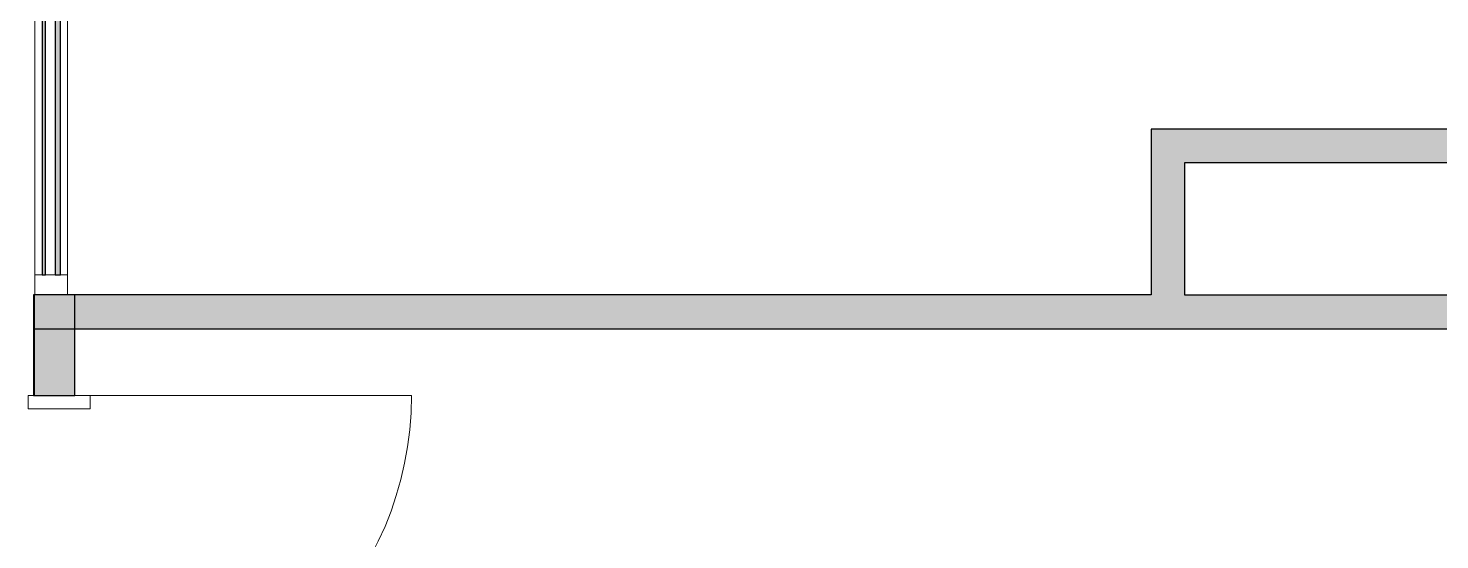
# Model space of a CAD drawing. Header units: millimetres. Extents: x 79795 to 317870, y -36033 to 97293.
# Drawn here: x 201831 to 206066, y 14474 to 16010 of the extents above; entities that cross this region are included whole.
import ezdxf

# ---------------------------------------------------------------- set-up
doc = ezdxf.new("R2010")
doc.units = ezdxf.units.MM
doc.header["$MEASUREMENT"] = 0
for name, color, linetype, lineweight in [('CSM-STL-XX-ZZ-M3-A-XXXX-00001_detached _19_04_21__rvt-1-Level 4$0$A-DOOR', 4, 'CONTINUOUS', 9), ('CSM-STL-XX-ZZ-M3-A-XXXX-00001_detached _19_04_21__rvt-1-Level 4$0$A-DOOR-FRAM', 31, 'CONTINUOUS', 18), ('CSM-STL-XX-ZZ-M3-A-XXXX-00001_detached _19_04_21__rvt-1-Level 4$0$A-GLAZ-CURT', 7, 'CONTINUOUS', 9), ('CSM-STL-XX-ZZ-M3-A-XXXX-00001_detached _19_04_21__rvt-1-Level 4$0$A-GLAZ-CWMG', 7, 'CONTINUOUS', 9), ('CSM-STL-XX-ZZ-M3-A-XXXX-00001_detached _19_04_21__rvt-1-Level 4$0$A-WALL', 7, 'CONTINUOUS', 9), ('CSM-STL-XX-ZZ-M3-A-XXXX-00001_detached _19_04_21__rvt-1-Level 4$0$A-WALL-PATT', 7, 'CONTINUOUS', 9), ('CSM-STL-XX-ZZ-M3-A-XXXX-00001_detached _19_04_21__rvt-1-Level 4$0$I-WALL', 7, 'CONTINUOUS', 9)]:
    doc.layers.add(name, color=color, linetype=linetype, lineweight=lineweight)

msp = doc.modelspace()

# ---------------------------------------------------------------- hatches: boundary and pattern name
at = {"layer": 'CSM-STL-XX-ZZ-M3-A-XXXX-00001_detached _19_04_21__rvt-1-Level 4$0$A-GLAZ-CURT'}
h = msp.add_hatch(color=256, dxfattribs=at)
h.paths.add_polyline_path([(201927.3, 16109.3), (201911.3, 16109.3), (201911.3, 15269.3), (201927.3, 15269.3), (201927.3, 15947.3)], flags=0)
h.paths.add_polyline_path([(201882.3, 16109.3), (201872.3, 16109.3), (201872.3, 15269.3), (201882.3, 15269.3), (201882.3, 15947.3)], flags=0)
at = {"layer": 'CSM-STL-XX-ZZ-M3-A-XXXX-00001_detached _19_04_21__rvt-1-Level 4$0$A-WALL-PATT'}
for points in [[(212299.8, 15606.3), (212400.8, 15606.3), (212400.8, 15707.3), (205200.8, 15707.3), (205200.8, 15606.3), (211807.1, 15606.3)], [(205301.8, 15107.3), (205301.8, 15606.3), (205200.8, 15606.3), (205200.8, 15107.3)], [(201950.8, 15107.3), (201950.8, 15209.3), (201848.8, 15209.3), (201848.8, 15107.3)], [(205200.8, 15107.3), (205200.8, 15209.3), (201950.8, 15209.3), (201950.8, 15107.3), (204631.4, 15107.3)], [(212400.8, 15107.3), (212400.8, 15208.3), (205301.8, 15208.3), (205301.8, 15107.3), (211807.1, 15107.3)]]:
    msp.add_hatch(color=256, dxfattribs=at).paths.add_polyline_path(points, flags=0)
h = msp.add_hatch(color=256, dxfattribs=at)
h.paths.add_polyline_path([(201970.8, 13607.3), (201970.8, 13897.3), (201848.8, 13897.3), (201848.8, 13607.3)], flags=0)
h.paths.add_polyline_path([(201848.8, 14907.3), (201970.8, 14907.3), (201970.8, 15209.3), (201848.8, 15209.3)], flags=0)

# ---------------------------------------------------------------- linework, layer by layer
at = {"layer": 'CSM-STL-XX-ZZ-M3-A-XXXX-00001_detached _19_04_21__rvt-1-Level 4$0$A-DOOR'}
msp.add_line((201970.8, 14907.3), (202980.8, 14907.3), dxfattribs=at)
msp.add_arc((201970.8, 14907.3), 1010, 270, 0, dxfattribs=at)
at = {"layer": 'CSM-STL-XX-ZZ-M3-A-XXXX-00001_detached _19_04_21__rvt-1-Level 4$0$A-DOOR-FRAM', "lineweight": 20}
for p, q in [((201830.8, 14907.3), (201848.8, 14907.3)), ((201830.8, 14867.3), (201830.8, 14907.3)), ((202016.8, 14867.3), (201830.8, 14867.3)), ((201970.8, 14907.3), (202016.8, 14907.3)), ((202016.8, 14907.3), (202016.8, 14867.3))]:
    msp.add_line(p, q, dxfattribs=at)
at = {"layer": 'CSM-STL-XX-ZZ-M3-A-XXXX-00001_detached _19_04_21__rvt-1-Level 4$0$A-GLAZ-CURT', "lineweight": 30}
for p, q in [((201872.3, 16109.3), (201872.3, 15269.3)), ((201882.3, 15269.3), (201882.3, 16109.3)), ((201911.3, 16109.3), (201911.3, 15269.3)), ((201927.3, 15269.3), (201927.3, 16109.3)), ((201872.3, 15269.3), (201882.3, 15269.3)), ((201911.3, 15269.3), (201927.3, 15269.3))]:
    msp.add_line(p, q, dxfattribs=at)
at = {"layer": 'CSM-STL-XX-ZZ-M3-A-XXXX-00001_detached _19_04_21__rvt-1-Level 4$0$A-GLAZ-CWMG'}
for p, q in [((201850.8, 15269.3), (201850.8, 16109.3)), ((201948.8, 15269.3), (201948.8, 16109.3))]:
    msp.add_line(p, q, dxfattribs=at)
at = {"layer": 'CSM-STL-XX-ZZ-M3-A-XXXX-00001_detached _19_04_21__rvt-1-Level 4$0$A-GLAZ-CWMG', "lineweight": 20, "extrusion": (0, 0, -1)}
for p, q in [((201850.8, 15269.3), (201850.8, 15209.3)), ((201948.8, 15269.3), (201850.8, 15269.3)), ((201948.8, 15209.3), (201948.8, 15269.3)), ((201850.8, 15209.3), (201948.8, 15209.3))]:
    msp.add_line(p, q, dxfattribs=at)
at = {"layer": 'CSM-STL-XX-ZZ-M3-A-XXXX-00001_detached _19_04_21__rvt-1-Level 4$0$A-WALL', "lineweight": 30}
for p, q in [((201970.8, 15209.3), (201848.8, 15209.3)), ((201848.8, 15209.3), (201848.8, 14907.3)), ((201970.8, 14907.3), (201970.8, 15209.3)), ((201848.8, 14907.3), (201970.8, 14907.3))]:
    msp.add_line(p, q, dxfattribs=at)
at = {"layer": 'CSM-STL-XX-ZZ-M3-A-XXXX-00001_detached _19_04_21__rvt-1-Level 4$0$I-WALL', "lineweight": 30}
for p, q in [((212400.8, 15707.3), (205200.8, 15707.3)), ((205200.8, 15707.3), (205200.8, 15606.3)), ((205200.8, 15606.3), (205200.8, 15209.3)), ((205301.8, 15606.3), (212299.8, 15606.3)), ((205301.8, 15208.3), (205301.8, 15606.3)), ((201848.8, 15209.3), (201846.8, 15209.3)), ((201846.8, 15209.3), (201846.8, 14907.3)), ((201848.8, 15209.3), (201848.8, 15107.3)), ((201950.8, 15209.3), (201848.8, 15209.3)), ((201848.8, 14907.3), (201848.8, 15209.3)), ((205200.8, 15209.3), (201950.8, 15209.3)), ((212299.8, 15208.3), (205301.8, 15208.3)), ((201848.8, 15107.3), (201950.8, 15107.3)), ((201950.8, 15107.3), (205200.8, 15107.3)), ((205200.8, 15107.3), (205301.8, 15107.3)), ((205301.8, 15107.3), (212400.8, 15107.3)), ((201846.8, 14907.3), (201848.8, 14907.3))]:
    msp.add_line(p, q, dxfattribs=at)

doc.saveas('drawing.dxf')
